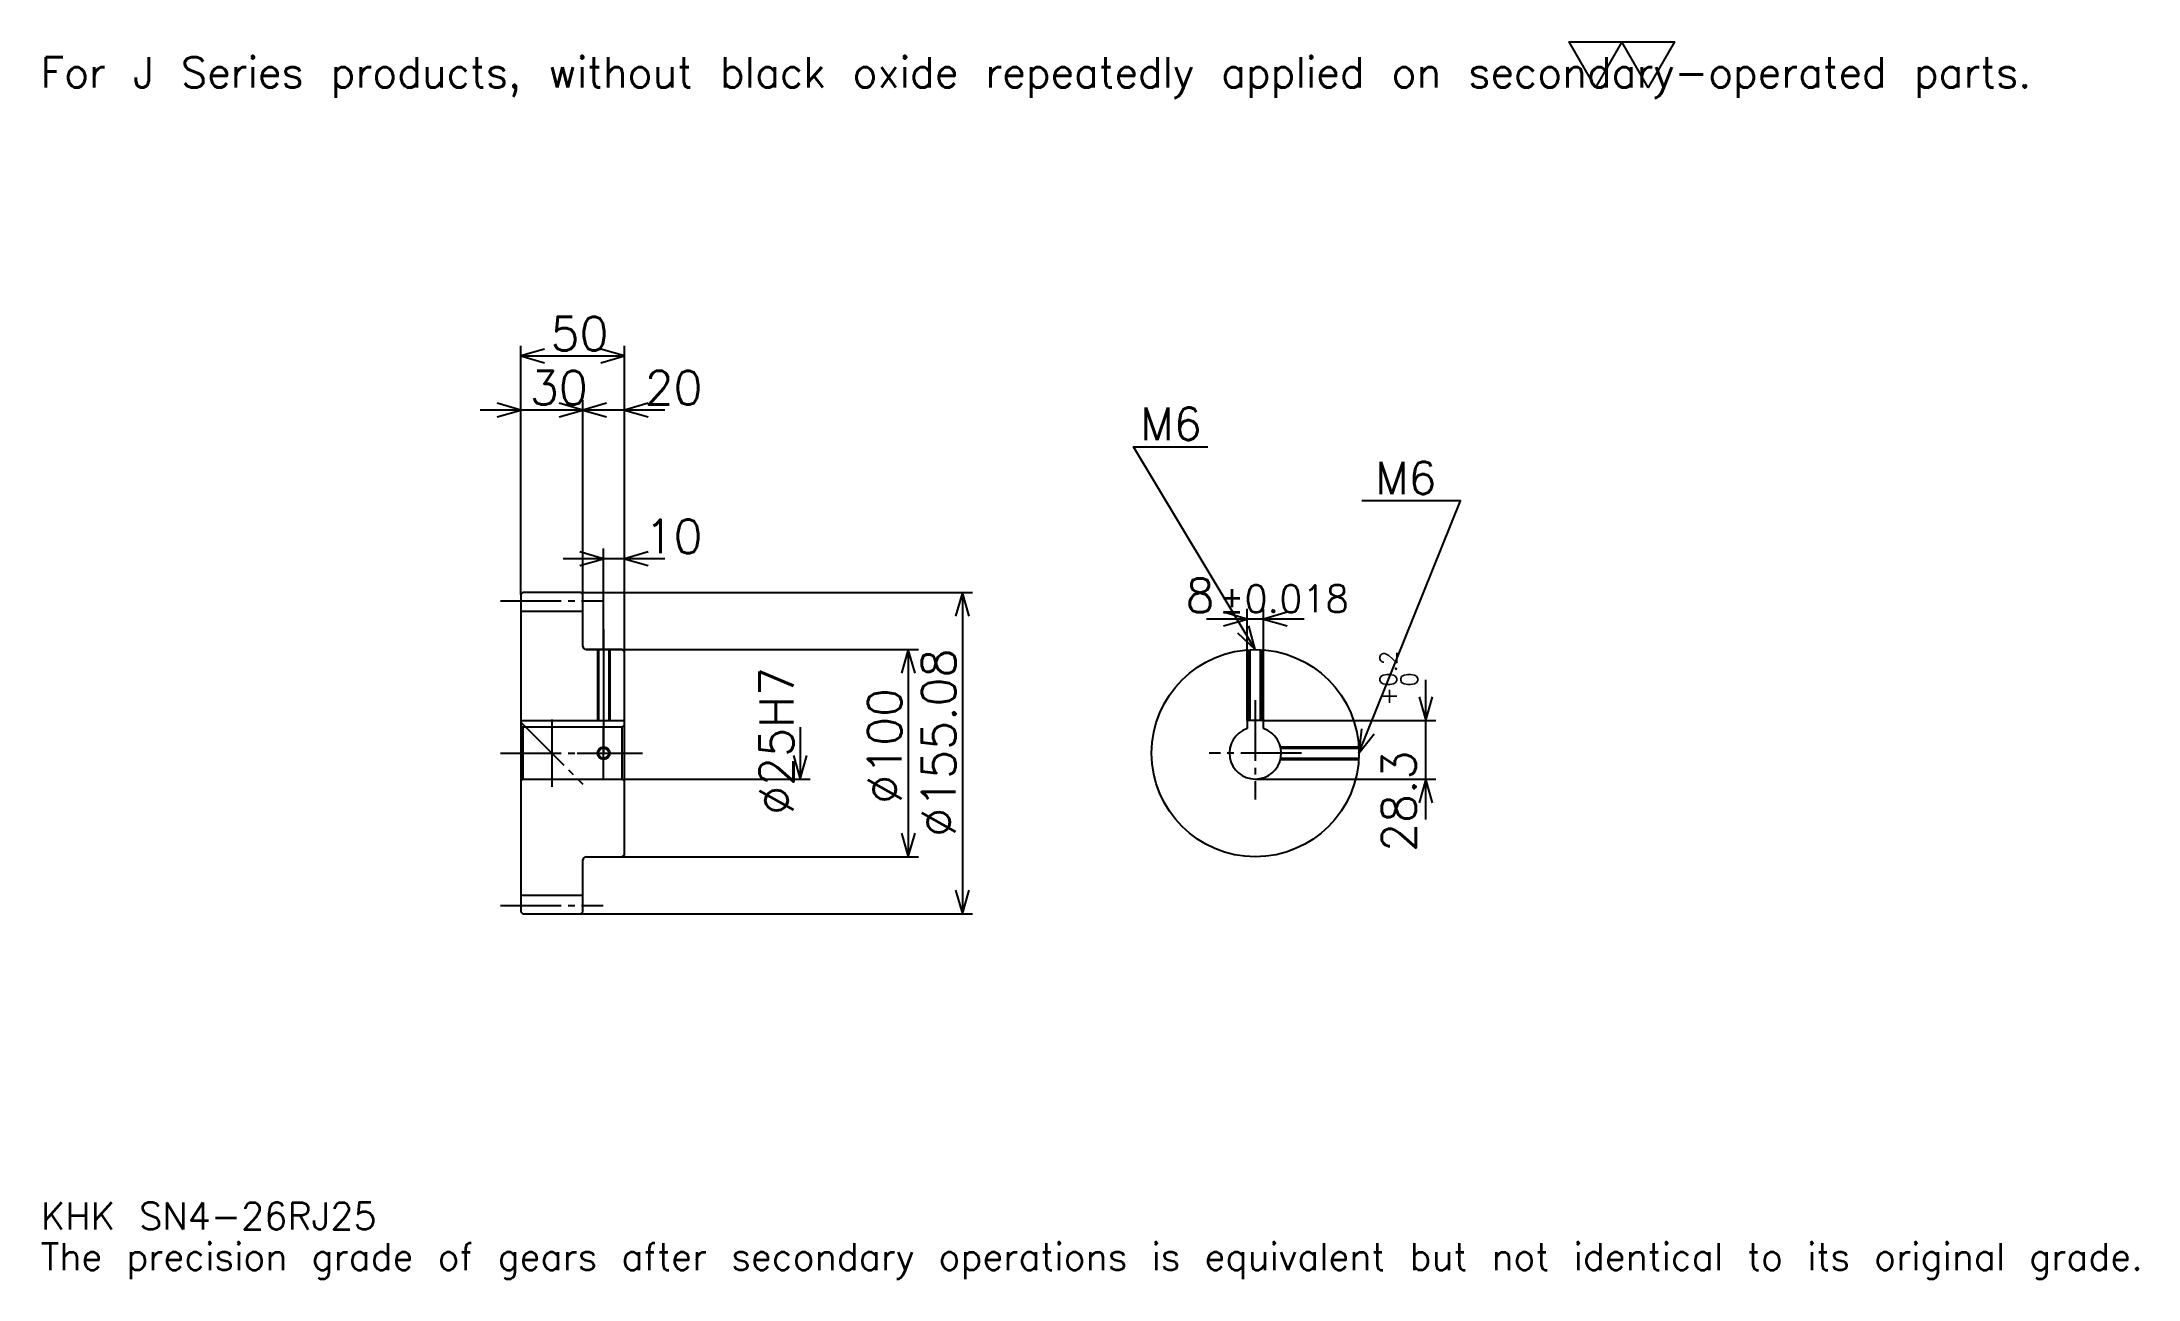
# Model space of a CAD drawing. Extents: x 33 to 1044, y 12 to 609.
import ezdxf

# ---------------------------------------------------------------- set-up
doc = ezdxf.new("R2010")
doc.units = 0
doc.linetypes.add('DASHDOT', pattern=[39.130436, 29.347826, -3.26087, 3.26087, -3.26087])
doc.layers.get('0').update_dxf_attribs({"linetype": 'CONTINUOUS'})
doc.layers.add('DASHDOT', color=6, linetype='DASHDOT')
doc.styles.add('KANJI', font='TXT', dxfattribs={"bigfont": 'BIGFONT'})

msp = doc.modelspace()

# ---------------------------------------------------------------- linework, layer by layer
at = {"color": 5}
for p, q in [((264.130432, 343.299957), (264.130432, 462.321716)), ((264.130432, 457.430389), (314.130432, 457.430389)), ((314.130432, 343.299957), (314.130432, 462.321716)), ((294.130432, 343.299957), (294.130432, 436.234741)), ((313.695648, 431.343445), (244.565216, 431.343445)), ((333.695648, 431.343445), (274.565216, 431.343445)), ((304.130432, 343.299957), (304.130432, 364.495605)), ((333.695648, 359.604309), (284.565216, 359.604309)), ((264.130432, 342.299957), (264.130432, 343.299957)), ((293.130432, 343.299957), (314.130432, 343.299957)), ((294.130432, 342.299957), (294.130432, 343.299957)), ((304.130432, 315.760864), (304.130432, 343.299957)), ((304.130432, 315.760864), (304.130432, 343.299957)), ((314.130432, 343.299957), (482.065216, 343.299957)), ((314.130432, 314.760864), (314.130432, 343.299957)), ((477.173889, 343.299957), (477.173889, 188.221771)), ((614.478271, 281.560852), (614.478271, 335.365204)), ((622.478271, 281.560852), (622.478271, 335.365204)), ((642.043457, 330.473907), (594.913086, 330.473907)), ((295.630432, 315.760864), (314.130432, 315.760864)), ((314.130432, 315.760864), (455.978271, 315.760864)), ((451.086975, 315.760864), (451.086975, 215.760864)), ((700.739136, 233.695648), (700.739136, 301.126099)), ((398.913025, 278.260864), (398.913025, 253.260864)), ((622.478271, 281.560852), (705.630432, 281.560852)), ((314.130432, 253.260864), (403.804352, 253.260864)), ((618.478271, 253.260864), (705.630432, 253.260864)), ((295.630432, 215.760864), (314.130432, 215.760864)), ((314.130432, 215.760864), (455.978271, 215.760864)), ((293.130432, 188.221771), (314.130432, 188.221771)), ((314.130432, 188.221771), (482.065216, 188.221771))]:
    msp.add_line(p, q, dxfattribs=at)
at = {"color": 4}
for p, q in [((264.130432, 334.299957), (294.130432, 334.299957)), ((264.130432, 281.560852), (314.130432, 281.560852)), ((265.130432, 278.260864), (265.130432, 253.260864)), ((313.130432, 278.260864), (314.130432, 279.260864)), ((313.130432, 253.260864), (314.130432, 252.260864)), ((264.130432, 197.221771), (294.130432, 197.221771))]:
    msp.add_line(p, q, dxfattribs=at)
at = {"color": 7}
msp.add_line((279.130432, 282.065216), (279.130432, 249.456512), dxfattribs=at)
msp.add_lwpolyline([(782.608704, 586.956543), (769.891296, 609), (820.760864, 609), (808.043457, 586.956543), (795.326111, 609), (782.608704, 586.956543)], dxfattribs=at)
at = {"color": 5}
for points in [[(275.543488, 460.691254), (264.130432, 457.430389), (275.543488, 454.169525)], [(302.717377, 454.169525), (314.130432, 457.430389), (302.717377, 460.691254)], [(252.717392, 428.082581), (264.130432, 431.343445), (252.717392, 434.604309)], [(282.717377, 428.082581), (294.130432, 431.343445), (282.717377, 434.604309)], [(305.543488, 434.604309), (294.130432, 431.343445), (305.543488, 428.082581)], [(325.543488, 434.604309), (314.130432, 431.343445), (325.543488, 428.082581)], [(618.478271, 315.760864), (559.782593, 413.586945), (595.652161, 413.586945)], [(668.478271, 265.760864), (717.391296, 387.5), (669.782593, 387.5)], [(292.717377, 356.343445), (304.130432, 359.604309), (292.717377, 362.865173)], [(325.543488, 362.865173), (314.130432, 359.604309), (325.543488, 356.343445)], [(480.434753, 331.886932), (477.173889, 343.299957), (473.913025, 331.886932)], [(603.065186, 327.213043), (614.478271, 330.473907), (603.065186, 333.734772)], [(633.891357, 333.734772), (622.478271, 330.473907), (633.891357, 327.213043)], [(609.81012, 323.869751), (618.478271, 315.760864), (615.402466, 327.225159)], [(454.347839, 304.347809), (451.086975, 315.760864), (447.826111, 304.347809)], [(697.478271, 292.973907), (700.739136, 281.560852), (704, 292.973907)], [(669.70752, 277.566803), (668.478271, 265.760864), (675.759033, 275.135376)], [(395.652161, 264.67392), (398.913025, 253.260864), (402.173889, 264.67392)], [(704, 241.847824), (700.739136, 253.260864), (697.478271, 241.847824)], [(447.826111, 227.173904), (451.086975, 215.760864), (454.347839, 227.173904)], [(473.913025, 199.634796), (477.173889, 188.221771), (480.434753, 199.634796)]]:
    msp.add_lwpolyline(points, dxfattribs=at)
at = {"color": 4}
for points in [[(294.130432, 317.260864), (294.130432, 342.299957), (293.130432, 343.299957), (265.130432, 343.299957), (264.130432, 342.299957), (264.130432, 252.260864)], [(295.630432, 215.760864), (313.130432, 215.760864), (314.130432, 216.760864), (314.130432, 314.760864), (313.130432, 315.760864), (295.630432, 315.760864)], [(301.130432, 315.760864), (301.130432, 281.560852)], [(301.670441, 315.760864), (301.670441, 281.560852)], [(306.590424, 315.760864), (306.590424, 281.560852)], [(307.130432, 315.760864), (307.130432, 281.560852)], [(615.478271, 281.560852), (615.478271, 315.670776)], [(616.018311, 281.560852), (616.018311, 315.700317)], [(620.938232, 281.560852), (620.938232, 315.700317)], [(621.478271, 281.560852), (621.478271, 315.670776)], [(264.130432, 252.260864), (265.130432, 253.260864), (313.130432, 253.260864), (313.130432, 278.260864), (265.130432, 278.260864), (264.130432, 279.260864)], [(622.478271, 277.603577), (622.478271, 281.560852), (614.478271, 281.560852), (614.478271, 277.603577)], [(630.612915, 268.760864), (668.388184, 268.760864)], [(630.733826, 268.220856), (668.417725, 268.220856)], [(630.733826, 263.300873), (668.417725, 263.300873)], [(630.612915, 262.760864), (668.388184, 262.760864)], [(264.130432, 252.260864), (264.130432, 189.221771), (265.130432, 188.221771), (293.130432, 188.221771), (294.130432, 189.221771), (294.130432, 214.260864)]]:
    msp.add_lwpolyline(points, dxfattribs=at)
for centre, radius in [((618.478271, 265.760864), 50), ((304.130432, 265.760864), 2.46)]:
    msp.add_circle(centre, radius, dxfattribs=at)
at = {"color": 7}
msp.add_circle((304.130432, 265.760864), 3, dxfattribs=at)
at = {"color": 4}
for centre, radius, start, end in [((295.630432, 317.260864), 1.5, 180, 270), ((618.478271, 265.760864), 12.5, 108.662925185, 71.337074815), ((295.630432, 214.260864), 1.5, 90, 180)]:
    msp.add_arc(centre, radius, start, end, dxfattribs=at)
at = {"layer": 'DASHDOT', "color": 7}
for p, q in [((254.347824, 339.299957), (303.913025, 339.299957)), ((304.130432, 315.760864), (304.130432, 265.760864)), ((618.478271, 291.343475), (618.478271, 243.478256)), ((264.130432, 280.760864), (294.130432, 250.760864)), ((254.347824, 265.760864), (323.913025, 265.760864)), ((640.760864, 265.760864), (596.195679, 265.760864)), ((254.347824, 192.221771), (303.913025, 192.221771))]:
    msp.add_line(p, q, dxfattribs=at)
for points in [[(304.130432, 325.543457), (304.130432, 271.778259)], [(304.130432, 252.978256), (304.130432, 278.543488)], [(291.347839, 265.760864), (316.913025, 265.760864)]]:
    msp.add_lwpolyline(points, dxfattribs=at)

# ---------------------------------------------------------------- texts
at = {"color": 7, "style": 'KANJI'}
for s, height, p in [('For J Series products, without black oxide repeatedly applied on secondary-operated parts.', 14.673913, (32.608696, 586.956543)), ('50', 16.304348, (278.532593, 460.039062)), ('30', 16.304348, (268.532593, 433.952148)), ('20', 16.304348, (323.913025, 433.952148)), ('M6', 15.652175, (563.043457, 416.847839)), ('M6', 15.652175, (676.304321, 390.760864)), ('10', 16.304348, (323.913025, 362.213013)), ('8', 16.304348, (584.822876, 333.734772)), ('%%p0.018', 13.043478, (600.962158, 333.734772)), ('KHK SN4-26RJ25', 13.043478, (32.608696, 35.869564)), ('The precision grade of gears after secondary operations is equivalent but not identical to its original grade.', 13.043478, (32.608696, 16.304348))]:
    msp.add_text(s, height=height, dxfattribs=at).set_placement(p)
for s, height, p in [('%%c155.08', 16.304348, (473.913025, 225.407593)), ('0.2', 8.152174, (686.717407, 297.793427)), ('%%c25H7', 16.304348, (395.652161, 236.005432)), ('0', 8.152174, (696.82605, 297.793427)), ('%%c100', 16.304348, (447.826111, 241.304352)), ('+', 8.152174, (686.717407, 288.662994)), ('28.3', 16.304348, (695.847839, 218.091324))]:
    msp.add_text(s, height=height, rotation=90, dxfattribs=at).set_placement(p)

doc.saveas('drawing.dxf')
